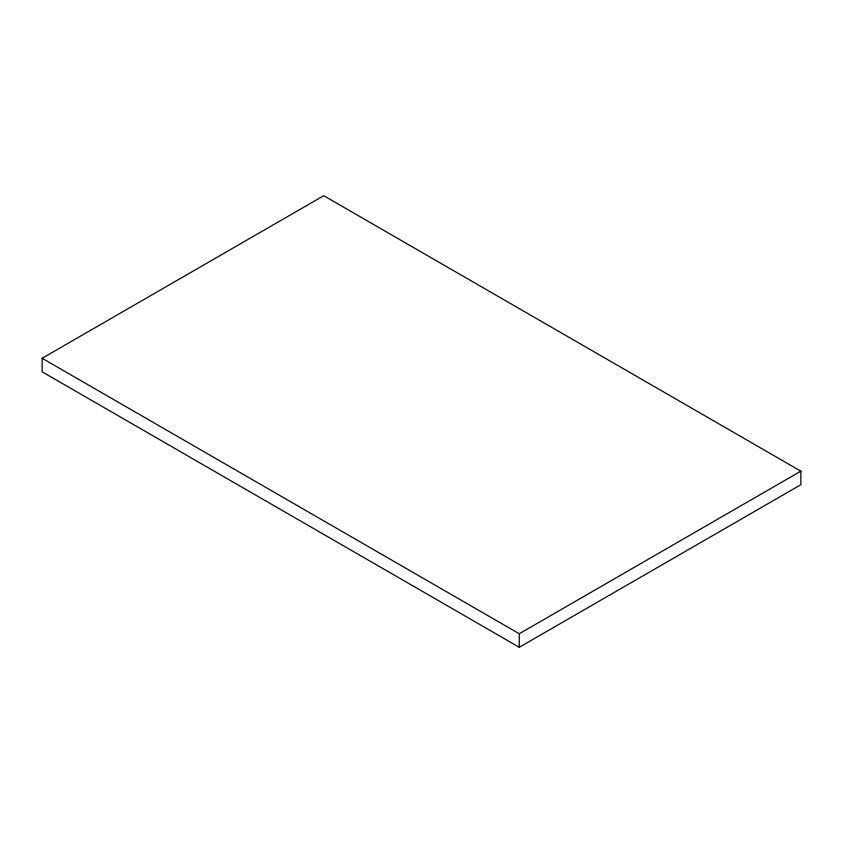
<?xml version="1.0" encoding="UTF-8"?>
<svg xmlns="http://www.w3.org/2000/svg" width="843" height="843" viewBox="0 0 843 843"><rect width="100%" height="100%" fill="white"/><g stroke="black" fill="none" stroke-linecap="round" stroke-linejoin="round"><path stroke-width="1.26" d="M42.15 358.275L323.733 195.713L800.85 471.174L800.85 484.725L519.267 647.287L42.15 371.826L42.15 358.275L519.267 633.746L800.85 471.174M519.267 633.746L519.267 647.287"/></g></svg>
